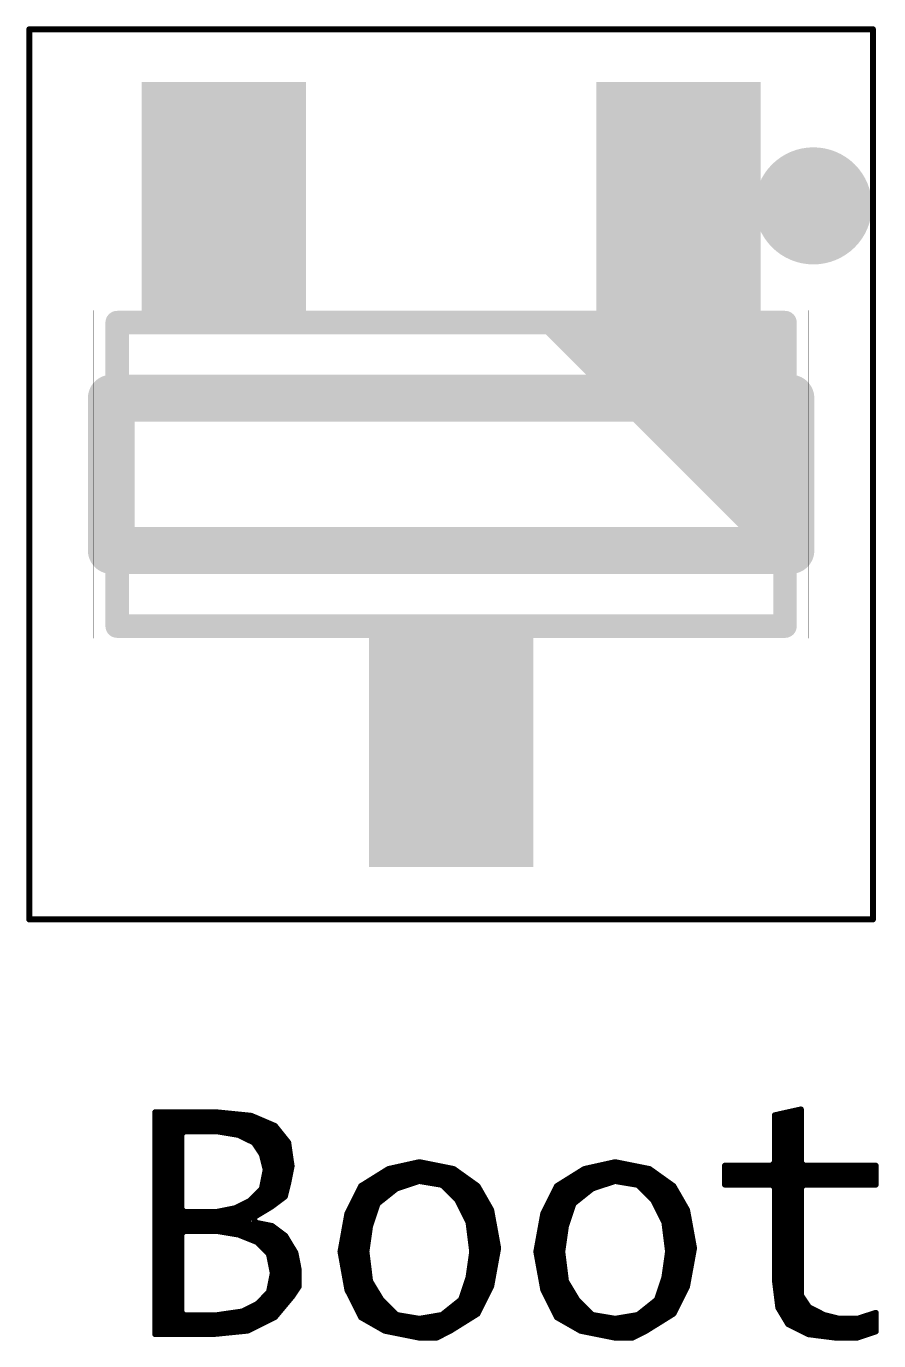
# Model space of a CAD drawing. Extents: x 491.8 to 537.2, y 395.3 to 465.5.
# Drawn here: x 519.78 to 523.41, y 407.86 to 413.47 of the extents above; entities that cross this region are included whole.
import ezdxf

# ---------------------------------------------------------------- set-up
doc = ezdxf.new("R2010")
doc.units = 0
doc.header["$MEASUREMENT"] = 0
doc.layers.get('0').update_dxf_attribs({"linetype": 'CONTINUOUS'})
doc.layers.add('SILKSCREENTOP_P', color=251, linetype='CONTINUOUS')

# ---------------------------------------------------------------- blocks, each defined once
blk = doc.blocks.new('ROUND_1')
at = {"const_width": 0.0127}
blk.add_lwpolyline([(-0.00635, 0, 1), (0.00635, 0, 1)], format="xyb", close=True, dxfattribs=at)
blk = doc.blocks.new('ROUND_22')
at = {"const_width": 0.099948}
blk.add_lwpolyline([(-0.049974, 0, 1), (0.049974, 0, 1)], format="xyb", close=True, dxfattribs=at)
blk = doc.blocks.new('ROUND_195')
at = {"const_width": 0.050038}
blk.add_lwpolyline([(-0.025018, 0, 1), (0.025018, 0, 1)], format="xyb", close=True, dxfattribs=at)
blk = doc.blocks.new('ROUND_197')
at = {"const_width": 0.000508}
blk.add_lwpolyline([(-0.000254, 0, 1), (0.000254, 0, 1)], format="xyb", close=True, dxfattribs=at)
blk = doc.blocks.new('RECTANGLE_18')
blk.add_solid([(0.350392, 0.525398), (0.350392, -0.525398), (-0.350392, 0.525398), (-0.350392, -0.525398)])

msp = doc.modelspace()

# ---------------------------------------------------------------- linework, layer by layer
at = {"layer": 'SILKSCREENTOP_P'}
for points, const_width in [([(519.789918, 409.657042), (519.789918, 413.456882)], 0.0254), ([(519.789918, 413.456882), (523.390114, 413.456882)], 0.0254), ([(523.390114, 413.456882), (523.390114, 409.657042)], 0.0254), ([(520.065, 412.256986), (520.065, 410.856938)], 0.001016), ([(523.115032, 412.256986), (520.065, 412.256986)], 0.001016), ([(520.165076, 412.204916), (520.165076, 410.909008)], 0.100076), ([(523.014956, 412.204916), (520.165076, 412.204916)], 0.100076), ([(523.014956, 411.204918), (522.014958, 412.204916)], 0.100076), ([(523.014956, 411.304994), (522.115034, 412.204916)], 0.100076), ([(523.014956, 411.40507), (522.21511, 412.204916)], 0.100076), ([(523.014956, 411.504892), (522.314932, 412.204916)], 0.100076), ([(523.014956, 411.604968), (522.415008, 412.204916)], 0.100076), ([(523.014956, 411.705044), (522.515084, 412.204916)], 0.100076), ([(523.014956, 411.80512), (522.614906, 412.204916)], 0.100076), ([(523.014956, 411.904942), (522.714982, 412.204916)], 0.100076), ([(523.014956, 412.005018), (522.815058, 412.204916)], 0.100076), ([(523.014956, 412.105094), (522.91488, 412.204916)], 0.100076), ([(523.014956, 410.909008), (523.014956, 412.204916)], 0.100076), ([(523.115032, 410.856938), (523.115032, 412.256986)], 0.001016), ([(520.13993, 411.882082), (520.13993, 411.232096)], 0.199898), ([(523.040102, 411.882082), (520.13993, 411.882082)], 0.199898), ([(523.040102, 411.232096), (523.040102, 411.882082)], 0.199898), ([(520.13993, 411.232096), (523.040102, 411.232096)], 0.199898), ([(520.165076, 410.909008), (523.014956, 410.909008)], 0.100076), ([(520.065, 410.856938), (523.115032, 410.856938)], 0.001016), ([(523.390114, 409.657042), (519.789918, 409.657042)], 0.0254), ([(520.587478, 408.833828), (520.327382, 408.833828)], 0.0254), ([(520.327382, 408.833828), (520.327382, 407.886662)], 0.0254), ([(520.3444, 407.886662), (520.3444, 408.833828)], 0.0254), ([(520.3698, 407.886662), (520.3698, 408.833828)], 0.0254), ([(520.3952, 407.886662), (520.3952, 408.833828)], 0.0254), ([(520.4206, 407.886662), (520.4206, 408.833828)], 0.0254), ([(520.446, 408.751786), (520.446, 408.833828)], 0.0254), ([(520.4714, 408.752802), (520.4714, 408.833828)], 0.0254), ([(520.4968, 408.752802), (520.4968, 408.833828)], 0.0254), ([(520.5222, 408.752802), (520.5222, 408.833828)], 0.0254), ([(520.5476, 408.752802), (520.5476, 408.833828)], 0.0254), ([(520.573, 408.752802), (520.573, 408.833828)], 0.0254), ([(520.73683, 408.818842), (520.587478, 408.833828)], 0.0254), ([(520.5984, 408.751278), (520.5984, 408.832812)], 0.0254), ([(520.6238, 408.747214), (520.6238, 408.830272)], 0.0254), ([(520.6492, 408.742896), (520.6492, 408.827732)], 0.0254), ([(520.6746, 408.738578), (520.6746, 408.825192)], 0.0254), ([(520.7, 408.728926), (520.7, 408.822652)], 0.0254), ([(520.7254, 408.716226), (520.7254, 408.820112)], 0.0254), ([(520.83843, 408.775408), (520.73683, 408.818842)], 0.0254), ([(520.7508, 408.701494), (520.7508, 408.813)], 0.0254), ([(520.7762, 408.663394), (520.7762, 408.802078)], 0.0254), ([(523.082774, 408.84602), (522.971522, 408.821128)], 0.0254), ([(522.971522, 408.821128), (522.971522, 408.61869)], 0.0254), ([(522.986, 408.001724), (522.986, 408.82443)], 0.0254), ([(523.0114, 407.957782), (523.0114, 408.830018)], 0.0254), ([(523.0368, 407.92527), (523.0368, 408.835606)], 0.0254), ([(523.0622, 407.91257), (523.0622, 408.841448)], 0.0254), ([(523.082774, 408.61869), (523.082774, 408.84602)], 0.0254), ([(520.438634, 408.740102), (520.451334, 408.752802)], 0.0254), ([(520.438634, 408.421078), (520.438634, 408.740102)], 0.0254), ([(520.451334, 408.752802), (520.587986, 408.752802)], 0.0254), ([(520.587986, 408.752802), (520.590272, 408.752802)], 0.0254), ([(520.590272, 408.752802), (520.681458, 408.737562)], 0.0254), ([(520.8016, 408.41803), (520.8016, 408.791156)], 0.0254), ([(520.827, 408.433778), (520.827, 408.780234)], 0.0254), ([(520.895072, 408.704542), (520.83843, 408.775408)], 0.0254), ([(520.8524, 408.452828), (520.8524, 408.758136)], 0.0254), ([(520.681458, 408.737562), (520.685014, 408.736292)], 0.0254), ([(520.685014, 408.736292), (520.74572, 408.706066)], 0.0254), ([(520.74572, 408.706066), (520.750546, 408.701748)], 0.0254), ([(520.750546, 408.701748), (520.781026, 408.656028)], 0.0254), ([(520.8778, 408.471878), (520.8778, 408.726386)], 0.0254), ([(520.90955, 408.603704), (520.895072, 408.704542)], 0.0254), ([(520.781026, 408.656028), (520.782804, 408.652218)], 0.0254), ([(520.782804, 408.652218), (520.798044, 408.591258)], 0.0254), ([(520.9032, 408.571954), (520.9032, 408.648408)], 0.0254), ([(520.798044, 408.58567), (520.782804, 408.509724)], 0.0254), ([(520.798044, 408.591258), (520.798044, 408.58567)], 0.0254), ([(520.894818, 408.530298), (520.90955, 408.603704)], 0.0254), ([(521.322554, 408.591512), (521.205714, 408.518614)], 0.0254), ([(521.3096, 408.470608), (521.3096, 408.583384)], 0.0254), ([(521.45438, 408.620976), (521.322554, 408.591512)], 0.0254), ([(521.335, 408.490928), (521.335, 408.594306)], 0.0254), ([(521.3604, 408.50947), (521.3604, 408.599894)], 0.0254), ([(521.3858, 408.518106), (521.3858, 408.605482)], 0.0254), ([(521.4112, 408.526488), (521.4112, 408.611324)], 0.0254), ([(521.4366, 408.53487), (521.4366, 408.616912)], 0.0254), ([(521.601192, 408.591512), (521.45438, 408.620976)], 0.0254), ([(521.462, 408.538934), (521.462, 408.619452)], 0.0254), ([(521.4874, 408.53487), (521.4874, 408.614372)], 0.0254), ([(521.5128, 408.530552), (521.5128, 408.609292)], 0.0254), ([(521.5382, 408.526234), (521.5382, 408.604212)], 0.0254), ([(521.5636, 408.51201), (521.5636, 408.599132)], 0.0254), ([(521.589, 408.48661), (521.589, 408.594052)], 0.0254), ([(521.703046, 408.518614), (521.601192, 408.591512)], 0.0254), ([(521.6144, 408.46121), (521.6144, 408.582114)], 0.0254), ([(522.158214, 408.591512), (522.041628, 408.518614)], 0.0254), ([(522.1478, 408.472386), (522.1478, 408.584908)], 0.0254), ([(522.290294, 408.620976), (522.158214, 408.591512)], 0.0254), ([(522.1732, 408.492706), (522.1732, 408.594814)], 0.0254), ([(522.1986, 408.510232), (522.1986, 408.600402)], 0.0254), ([(522.224, 408.518868), (522.224, 408.606244)], 0.0254), ([(522.2494, 408.52725), (522.2494, 408.611832)], 0.0254), ([(522.2748, 408.535632), (522.2748, 408.61742)], 0.0254), ([(522.436852, 408.591512), (522.290294, 408.620976)], 0.0254), ([(522.3002, 408.53868), (522.3002, 408.618944)], 0.0254), ([(522.3256, 408.534362), (522.3256, 408.613864)], 0.0254), ([(522.351, 408.530298), (522.351, 408.608784)], 0.0254), ([(522.3764, 408.52598), (522.3764, 408.603704)], 0.0254), ([(522.4018, 408.509724), (522.4018, 408.598624)], 0.0254), ([(522.4272, 408.484324), (522.4272, 408.593544)], 0.0254), ([(522.538706, 408.518614), (522.436852, 408.591512)], 0.0254), ([(522.4526, 408.45867), (522.4526, 408.580336)], 0.0254), ([(522.958822, 408.60599), (522.75867, 408.60599)], 0.0254), ([(522.75867, 408.60599), (522.75867, 408.524964)], 0.0254), ([(522.7828, 408.524964), (522.7828, 408.60599)], 0.0254), ([(522.8082, 408.524964), (522.8082, 408.60599)], 0.0254), ([(522.8336, 408.524964), (522.8336, 408.60599)], 0.0254), ([(522.859, 408.524964), (522.859, 408.60599)], 0.0254), ([(522.8844, 408.524964), (522.8844, 408.60599)], 0.0254), ([(522.9098, 408.524964), (522.9098, 408.60599)], 0.0254), ([(522.9352, 408.524964), (522.9352, 408.60599)], 0.0254), ([(522.971522, 408.61869), (522.958822, 408.60599)], 0.0254), ([(522.9606, 408.52471), (522.9606, 408.60599)], 0.0254), ([(523.095474, 408.60599), (523.082774, 408.61869)], 0.0254), ([(523.0876, 408.52217), (523.0876, 408.608784)], 0.0254), ([(523.402052, 408.60599), (523.095474, 408.60599)], 0.0254), ([(523.113, 408.524964), (523.113, 408.60599)], 0.0254), ([(523.1384, 408.524964), (523.1384, 408.60599)], 0.0254), ([(523.1638, 408.524964), (523.1638, 408.60599)], 0.0254), ([(523.1892, 408.524964), (523.1892, 408.60599)], 0.0254), ([(523.2146, 408.524964), (523.2146, 408.60599)], 0.0254), ([(523.24, 408.524964), (523.24, 408.60599)], 0.0254), ([(523.2654, 408.524964), (523.2654, 408.60599)], 0.0254), ([(523.2908, 408.524964), (523.2908, 408.60599)], 0.0254), ([(523.3162, 408.524964), (523.3162, 408.60599)], 0.0254), ([(523.3416, 408.524964), (523.3416, 408.60599)], 0.0254), ([(523.367, 408.524964), (523.367, 408.60599)], 0.0254), ([(523.3924, 408.524964), (523.3924, 408.60599)], 0.0254), ([(523.402052, 408.524964), (523.402052, 408.60599)], 0.0254), ([(520.880848, 408.474164), (520.894818, 408.530298)], 0.0254), ([(521.205714, 408.518614), (521.147294, 408.401774)], 0.0254), ([(521.208, 407.957782), (521.208, 408.519884)], 0.0254), ([(521.2334, 408.271472), (521.2334, 408.535886)], 0.0254), ([(521.2588, 408.39136), (521.2588, 408.551634)], 0.0254), ([(521.2842, 408.450288), (521.2842, 408.567636)], 0.0254), ([(521.35913, 408.509216), (521.450316, 408.539442)], 0.0254), ([(521.450316, 408.539442), (521.456412, 408.53995)], 0.0254), ([(521.456412, 408.53995), (521.547598, 408.52471)], 0.0254), ([(521.547598, 408.52471), (521.554456, 408.521154)], 0.0254), ([(521.554456, 408.521154), (521.615162, 408.460448)], 0.0254), ([(521.6398, 408.41295), (521.6398, 408.563826)], 0.0254), ([(521.6652, 408.356054), (521.6652, 408.545792)], 0.0254), ([(521.6906, 407.966418), (521.6906, 408.527504)], 0.0254), ([(521.761212, 408.41676), (521.703046, 408.518614)], 0.0254), ([(522.041628, 408.518614), (521.983208, 408.401774)], 0.0254), ([(522.0462, 407.956258), (522.0462, 408.521408)], 0.0254), ([(522.0716, 408.287982), (522.0716, 408.53741)], 0.0254), ([(522.097, 408.398472), (522.097, 408.553158)], 0.0254), ([(522.1224, 408.452066), (522.1224, 408.56916)], 0.0254), ([(522.195044, 408.509216), (522.28623, 408.539442)], 0.0254), ([(522.28623, 408.539442), (522.292326, 408.53995)], 0.0254), ([(522.292326, 408.53995), (522.383512, 408.52471)], 0.0254), ([(522.383512, 408.52471), (522.39037, 408.521154)], 0.0254), ([(522.39037, 408.521154), (522.451076, 408.460448)], 0.0254), ([(522.478, 408.408124), (522.478, 408.562302)], 0.0254), ([(522.5034, 408.337004), (522.5034, 408.544014)], 0.0254), ([(522.5288, 407.967942), (522.5288, 408.52598)], 0.0254), ([(522.597126, 408.41676), (522.538706, 408.518614)], 0.0254), ([(522.75867, 408.524964), (522.958822, 408.524964)], 0.0254), ([(522.958822, 408.524964), (522.971522, 408.512264)], 0.0254), ([(523.082774, 408.512264), (523.095474, 408.524964)], 0.0254), ([(523.095474, 408.524964), (523.402052, 408.524964)], 0.0254), ([(520.779502, 408.503374), (520.733782, 408.457654)], 0.0254), ([(520.7508, 408.38755), (520.7508, 408.474672)], 0.0254), ([(520.7762, 408.40279), (520.7762, 408.500072)], 0.0254), ([(520.782804, 408.509724), (520.779502, 408.503374)], 0.0254), ([(520.824206, 408.431746), (520.880848, 408.474164)], 0.0254), ([(521.1826, 408.005026), (521.1826, 408.472386)], 0.0254), ([(521.27912, 408.446224), (521.35532, 408.50693)], 0.0254), ([(521.35532, 408.50693), (521.35913, 408.509216)], 0.0254), ([(521.615162, 408.460448), (521.617702, 408.457146)], 0.0254), ([(521.716, 408.0002), (521.716, 408.496008)], 0.0254), ([(522.0208, 408.000454), (522.0208, 408.476958)], 0.0254), ([(522.115034, 408.446224), (522.19098, 408.50693)], 0.0254), ([(522.19098, 408.50693), (522.195044, 408.509216)], 0.0254), ([(522.451076, 408.460448), (522.453362, 408.457146)], 0.0254), ([(522.5542, 408.005026), (522.5542, 408.491944)], 0.0254), ([(522.971522, 408.512264), (522.971522, 408.118056)], 0.0254), ([(523.082774, 408.056334), (523.082774, 408.512264)], 0.0254), ([(520.451334, 408.408378), (520.438634, 408.421078)], 0.0254), ([(520.446, 408.326336), (520.446, 408.409648)], 0.0254), ([(520.587986, 408.408378), (520.451334, 408.408378)], 0.0254), ([(520.4714, 408.327352), (520.4714, 408.408378)], 0.0254), ([(520.4968, 408.327352), (520.4968, 408.408378)], 0.0254), ([(520.5222, 408.327352), (520.5222, 408.408378)], 0.0254), ([(520.5476, 408.327352), (520.5476, 408.408378)], 0.0254), ([(520.573, 408.327352), (520.573, 408.408378)], 0.0254), ([(520.590526, 408.408632), (520.587986, 408.408378)], 0.0254), ([(520.666472, 408.423872), (520.590526, 408.408632)], 0.0254), ([(520.5984, 408.325828), (520.5984, 408.410156)], 0.0254), ([(520.6238, 408.32151), (520.6238, 408.415236)], 0.0254), ([(520.6492, 408.317446), (520.6492, 408.420316)], 0.0254), ([(520.669774, 408.424888), (520.666472, 408.423872)], 0.0254), ([(520.73048, 408.455368), (520.669774, 408.424888)], 0.0254), ([(520.6746, 408.313128), (520.6746, 408.427428)], 0.0254), ([(520.7, 408.305), (520.7, 408.440128)], 0.0254), ([(520.7254, 408.29484), (520.7254, 408.452828)], 0.0254), ([(520.733782, 408.457654), (520.73048, 408.455368)], 0.0254), ([(520.748768, 408.38628), (520.824206, 408.431746)], 0.0254), ([(521.1572, 408.055826), (521.1572, 408.421586)], 0.0254), ([(521.24483, 408.349196), (521.275056, 408.440382)], 0.0254), ([(521.275056, 408.440382), (521.27912, 408.446224)], 0.0254), ([(521.617702, 408.457146), (521.663168, 408.36596)], 0.0254), ([(521.7414, 408.051), (521.7414, 408.451558)], 0.0254), ([(521.79093, 408.253946), (521.761212, 408.41676)], 0.0254), ([(521.9954, 408.051254), (521.9954, 408.426158)], 0.0254), ([(522.08049, 408.349196), (522.11097, 408.440382)], 0.0254), ([(522.11097, 408.440382), (522.115034, 408.446224)], 0.0254), ([(522.453362, 408.457146), (522.499082, 408.36596)], 0.0254), ([(522.5796, 408.055826), (522.5796, 408.447494)], 0.0254), ([(522.626844, 408.253946), (522.597126, 408.41676)], 0.0254), ([(520.752832, 408.362912), (520.748768, 408.38628)], 0.0254), ([(520.7508, 408.28468), (520.7508, 408.363674)], 0.0254), ([(520.825984, 408.348434), (520.752832, 408.362912)], 0.0254), ([(520.7762, 408.266138), (520.7762, 408.35834)], 0.0254), ([(520.8016, 408.240738), (520.8016, 408.35326)], 0.0254), ([(520.882372, 408.306016), (520.825984, 408.348434)], 0.0254), ([(520.827, 408.15768), (520.827, 408.347672)], 0.0254), ([(521.147294, 408.401774), (521.11783, 408.238706)], 0.0254), ([(521.229082, 408.240484), (521.244068, 408.34691)], 0.0254), ([(521.244068, 408.34691), (521.24483, 408.349196)], 0.0254), ([(521.663168, 408.36596), (521.664438, 408.361896)], 0.0254), ([(521.664438, 408.361896), (521.679678, 408.24023)], 0.0254), ([(521.7668, 408.121104), (521.7668, 408.386534)], 0.0254), ([(521.983208, 408.401774), (521.95349, 408.238706)], 0.0254), ([(522.064742, 408.240484), (522.079982, 408.34691)], 0.0254), ([(522.079982, 408.34691), (522.08049, 408.349196)], 0.0254), ([(522.499082, 408.36596), (522.500352, 408.361896)], 0.0254), ([(522.500352, 408.361896), (522.515592, 408.24023)], 0.0254), ([(522.605, 408.134312), (522.605, 408.37358)], 0.0254), ([(520.438634, 408.314652), (520.451334, 408.327352)], 0.0254), ([(520.438634, 407.980388), (520.438634, 408.314652)], 0.0254), ([(520.451334, 408.327352), (520.587986, 408.327352)], 0.0254), ([(520.587986, 408.327352), (520.590272, 408.327352)], 0.0254), ([(520.590272, 408.327352), (520.681458, 408.312112)], 0.0254), ([(520.681458, 408.312112), (520.683998, 408.31135)], 0.0254), ([(520.683998, 408.31135), (520.759944, 408.28087)], 0.0254), ([(520.8524, 407.976832), (520.8524, 408.328622)], 0.0254), ([(520.8778, 408.007312), (520.8778, 408.309572)], 0.0254), ([(520.925552, 408.234134), (520.882372, 408.306016)], 0.0254), ([(521.1318, 408.161236), (521.1318, 408.316176)], 0.0254), ([(521.97, 408.148028), (521.97, 408.329384)], 0.0254), ([(520.759944, 408.28087), (520.764262, 408.278076)], 0.0254), ([(520.764262, 408.278076), (520.809728, 408.23261)], 0.0254), ([(520.9032, 408.037792), (520.9032, 408.271472)], 0.0254), ([(520.94003, 408.16149), (520.925552, 408.234134)], 0.0254), ([(521.11783, 408.238706), (521.147294, 408.075638)], 0.0254), ([(521.228828, 408.238706), (521.229082, 408.240484)], 0.0254), ([(521.229082, 408.237182), (521.228828, 408.238706)], 0.0254), ([(521.244068, 408.115516), (521.229082, 408.237182)], 0.0254), ([(521.679678, 408.236928), (521.664438, 408.130502)], 0.0254), ([(521.679678, 408.24023), (521.679678, 408.238706)], 0.0254), ([(521.679678, 408.238706), (521.679678, 408.236928)], 0.0254), ([(521.761212, 408.090878), (521.79093, 408.253946)], 0.0254), ([(521.95349, 408.238706), (521.983208, 408.075638)], 0.0254), ([(522.064742, 408.238706), (522.064742, 408.240484)], 0.0254), ([(522.064742, 408.237182), (522.064742, 408.238706)], 0.0254), ([(522.079982, 408.115516), (522.064742, 408.237182)], 0.0254), ([(522.515338, 408.236928), (522.500352, 408.130502)], 0.0254), ([(522.515592, 408.238706), (522.515338, 408.236928)], 0.0254), ([(522.515592, 408.24023), (522.515592, 408.238706)], 0.0254), ([(522.597126, 408.090878), (522.626844, 408.253946)], 0.0254), ([(520.809728, 408.23261), (520.813284, 408.226006)], 0.0254), ([(520.813284, 408.226006), (520.828524, 408.15006)], 0.0254), ([(520.9286, 408.073352), (520.9286, 408.219148)], 0.0254), ([(521.2334, 407.943304), (521.2334, 408.201622)], 0.0254), ([(522.0716, 407.94178), (522.0716, 408.182572)], 0.0254), ([(520.828524, 408.14498), (520.813284, 408.069034)], 0.0254), ([(520.827, 407.95448), (520.827, 408.13736)], 0.0254), ([(520.828524, 408.15006), (520.828524, 408.14498)], 0.0254), ([(520.94003, 408.090624), (520.94003, 408.16149)], 0.0254), ([(521.66393, 408.128216), (521.63345, 408.03703)], 0.0254), ([(521.664438, 408.130502), (521.66393, 408.128216)], 0.0254), ([(521.6652, 407.950416), (521.6652, 408.135836)], 0.0254), ([(522.499844, 408.128216), (522.469364, 408.03703)], 0.0254), ([(522.500352, 408.130502), (522.499844, 408.128216)], 0.0254), ([(522.5034, 407.95194), (522.5034, 408.1526)], 0.0254), ([(520.813284, 408.069034), (520.809728, 408.062684)], 0.0254), ([(520.912344, 408.048714), (520.94003, 408.090624)], 0.0254), ([(521.147294, 408.075638), (521.205714, 407.959052)], 0.0254), ([(521.245846, 408.11069), (521.244068, 408.115516)], 0.0254), ([(521.291566, 408.034744), (521.245846, 408.11069)], 0.0254), ([(521.2588, 407.928826), (521.2588, 408.0891)], 0.0254), ([(521.702792, 407.974038), (521.761212, 408.090878)], 0.0254), ([(521.983208, 408.075638), (522.041374, 407.959052)], 0.0254), ([(522.08176, 408.11069), (522.079982, 408.115516)], 0.0254), ([(522.127226, 408.034744), (522.08176, 408.11069)], 0.0254), ([(522.097, 407.927302), (522.097, 408.085036)], 0.0254), ([(522.538706, 407.974038), (522.597126, 408.090878)], 0.0254), ([(522.971522, 408.118056), (522.986254, 407.999692)], 0.0254), ([(520.76096, 408.014678), (520.700254, 407.984198)], 0.0254), ([(520.7508, 407.91638), (520.7508, 408.009598)], 0.0254), ([(520.764262, 408.016964), (520.76096, 408.014678)], 0.0254), ([(520.809728, 408.062684), (520.764262, 408.016964)], 0.0254), ([(520.7762, 407.92908), (520.7762, 408.028902)], 0.0254), ([(520.8016, 407.94178), (520.8016, 408.054302)], 0.0254), ([(520.83843, 407.960068), (520.912344, 408.048714)], 0.0254), ([(521.2842, 407.914094), (521.2842, 408.046682)], 0.0254), ([(521.293344, 408.032204), (521.291566, 408.034744)], 0.0254), ([(521.35405, 407.971498), (521.293344, 408.032204)], 0.0254), ([(521.3096, 407.900632), (521.3096, 408.015948)], 0.0254), ([(521.629386, 408.031188), (521.55344, 407.970482)], 0.0254), ([(521.6144, 407.918666), (521.6144, 408.01925)], 0.0254), ([(521.63345, 408.03703), (521.629386, 408.031188)], 0.0254), ([(521.6398, 407.934668), (521.6398, 408.05608)], 0.0254), ([(522.1224, 407.912824), (522.1224, 408.042872)], 0.0254), ([(522.129258, 408.032204), (522.127226, 408.034744)], 0.0254), ([(522.189964, 407.971498), (522.129258, 408.032204)], 0.0254), ([(522.1478, 407.900124), (522.1478, 408.013662)], 0.0254), ([(522.4653, 408.031188), (522.389354, 407.970482)], 0.0254), ([(522.4526, 407.92019), (522.4526, 408.021028)], 0.0254), ([(522.469364, 408.03703), (522.4653, 408.031188)], 0.0254), ([(522.478, 407.936192), (522.478, 408.063192)], 0.0254), ([(523.08506, 408.049222), (523.082774, 408.056334)], 0.0254), ([(523.115286, 408.003756), (523.08506, 408.049222)], 0.0254), ([(523.0876, 407.89987), (523.0876, 408.045412)], 0.0254), ([(520.451334, 407.967688), (520.438634, 407.980388)], 0.0254), ([(520.446, 407.886662), (520.446, 407.968958)], 0.0254), ([(520.587986, 407.967688), (520.451334, 407.967688)], 0.0254), ([(520.4714, 407.886662), (520.4714, 407.967688)], 0.0254), ([(520.4968, 407.886662), (520.4968, 407.967688)], 0.0254), ([(520.5222, 407.886662), (520.5222, 407.967688)], 0.0254), ([(520.5476, 407.886662), (520.5476, 407.967688)], 0.0254), ([(520.573, 407.886662), (520.573, 407.967688)], 0.0254), ([(520.590018, 407.967688), (520.587986, 407.967688)], 0.0254), ([(520.69619, 407.982928), (520.590018, 407.967688)], 0.0254), ([(520.5984, 407.889202), (520.5984, 407.968958)], 0.0254), ([(520.6238, 407.891742), (520.6238, 407.972768)], 0.0254), ([(520.6492, 407.894282), (520.6492, 407.976324)], 0.0254), ([(520.6746, 407.896822), (520.6746, 407.97988)], 0.0254), ([(520.700254, 407.984198), (520.69619, 407.982928)], 0.0254), ([(520.7, 407.899362), (520.7, 407.984198)], 0.0254), ([(520.721336, 407.901648), (520.83843, 407.960068)], 0.0254), ([(520.7254, 407.90368), (520.7254, 407.996898)], 0.0254), ([(521.205714, 407.959052), (521.306806, 407.90114)], 0.0254), ([(521.335, 407.895552), (521.335, 407.990548)], 0.0254), ([(521.361162, 407.967942), (521.35405, 407.971498)], 0.0254), ([(521.3604, 407.890472), (521.3604, 407.967942)], 0.0254), ([(521.452348, 407.952702), (521.361162, 407.967942)], 0.0254), ([(521.3858, 407.885392), (521.3858, 407.963624)], 0.0254), ([(521.4112, 407.880312), (521.4112, 407.95956)], 0.0254), ([(521.4366, 407.875232), (521.4366, 407.955242)], 0.0254), ([(521.547598, 407.967942), (521.456412, 407.952702)], 0.0254), ([(521.462, 407.871422), (521.462, 407.953464)], 0.0254), ([(521.4874, 407.871422), (521.4874, 407.957782)], 0.0254), ([(521.5128, 407.871422), (521.5128, 407.9621)], 0.0254), ([(521.5382, 407.87701), (521.5382, 407.966164)], 0.0254), ([(521.55344, 407.970482), (521.547598, 407.967942)], 0.0254), ([(521.5636, 407.88971), (521.5636, 407.97861)], 0.0254), ([(521.584936, 407.900378), (521.702792, 407.974038)], 0.0254), ([(521.589, 407.902918), (521.589, 407.99893)], 0.0254), ([(522.041374, 407.959052), (522.14272, 407.90114)], 0.0254), ([(522.1732, 407.895044), (522.1732, 407.988262)], 0.0254), ([(522.196822, 407.967942), (522.189964, 407.971498)], 0.0254), ([(522.288008, 407.952702), (522.196822, 407.967942)], 0.0254), ([(522.1986, 407.889964), (522.1986, 407.967434)], 0.0254), ([(522.224, 407.884884), (522.224, 407.96337)], 0.0254), ([(522.2494, 407.879804), (522.2494, 407.959052)], 0.0254), ([(522.2748, 407.874724), (522.2748, 407.954734)], 0.0254), ([(522.383512, 407.967942), (522.292326, 407.952702)], 0.0254), ([(522.3002, 407.871422), (522.3002, 407.953972)], 0.0254), ([(522.3256, 407.871422), (522.3256, 407.95829)], 0.0254), ([(522.351, 407.871422), (522.351, 407.962354)], 0.0254), ([(522.3764, 407.878026), (522.3764, 407.966672)], 0.0254), ([(522.389354, 407.970482), (522.383512, 407.967942)], 0.0254), ([(522.4018, 407.890726), (522.4018, 407.980388)], 0.0254), ([(522.420596, 407.900378), (522.538706, 407.974038)], 0.0254), ([(522.4272, 407.904442), (522.4272, 408.000708)], 0.0254), ([(522.986254, 407.999692), (523.028672, 407.929334)], 0.0254), ([(523.113, 407.88717), (523.113, 408.007312)], 0.0254), ([(523.120366, 407.999438), (523.115286, 408.003756)], 0.0254), ([(523.181072, 407.968958), (523.120366, 407.999438)], 0.0254), ([(523.1384, 407.88336), (523.1384, 407.990294)], 0.0254), ([(523.1638, 407.880058), (523.1638, 407.977594)], 0.0254), ([(523.183612, 407.967942), (523.181072, 407.968958)], 0.0254), ([(523.244318, 407.952956), (523.183612, 407.967942)], 0.0254), ([(523.1892, 407.87701), (523.1892, 407.966672)], 0.0254), ([(523.2146, 407.873708), (523.2146, 407.960322)], 0.0254), ([(523.24, 407.871422), (523.24, 407.953972)], 0.0254), ([(523.24762, 407.952448), (523.244318, 407.952956)], 0.0254), ([(523.32763, 407.95321), (523.323566, 407.952448)], 0.0254), ([(523.402052, 407.977848), (523.32763, 407.95321)], 0.0254), ([(523.3416, 407.87828), (523.3416, 407.957782)], 0.0254), ([(523.367, 407.886662), (523.367, 407.966418)], 0.0254), ([(523.3924, 407.895044), (523.3924, 407.9748)], 0.0254), ([(523.402052, 407.898346), (523.402052, 407.977848)], 0.0254), ([(520.572238, 407.886662), (520.721336, 407.901648)], 0.0254), ([(521.306806, 407.90114), (521.45565, 407.871422)], 0.0254), ([(521.456412, 407.952702), (521.452348, 407.952702)], 0.0254), ([(521.527278, 407.871422), (521.584936, 407.900378)], 0.0254), ([(522.14272, 407.90114), (522.29131, 407.871422)], 0.0254), ([(522.292326, 407.952702), (522.288008, 407.952702)], 0.0254), ([(522.363192, 407.871422), (522.420596, 407.900378)], 0.0254), ([(523.028672, 407.929334), (523.114524, 407.886408)], 0.0254), ([(523.323566, 407.952448), (523.24762, 407.952448)], 0.0254), ([(523.2654, 407.871422), (523.2654, 407.952448)], 0.0254), ([(523.2908, 407.871422), (523.2908, 407.952448)], 0.0254), ([(523.3162, 407.871422), (523.3162, 407.952448)], 0.0254), ([(523.321534, 407.871422), (523.402052, 407.898346)], 0.0254), ([(520.327382, 407.886662), (520.572238, 407.886662)], 0.0254), ([(521.45565, 407.871422), (521.527278, 407.871422)], 0.0254), ([(522.29131, 407.871422), (522.363192, 407.871422)], 0.0254), ([(523.114524, 407.886408), (523.233142, 407.871422)], 0.0254), ([(523.233142, 407.871422), (523.321534, 407.871422)], 0.0254)]:
    msp.add_lwpolyline(points, dxfattribs=dict(at, const_width=const_width))
at = {"layer": 'SILKSCREENTOP_P', "const_width": 0.249936}
msp.add_lwpolyline([(523.011146, 412.70301, 1), (523.261082, 412.70301, 1)], format="xyb", close=True, dxfattribs=at)

# ---------------------------------------------------------------- block references
for p in [(520.61999, 412.707074), (522.560042, 412.707074), (521.590016, 410.40685)]:
    msp.add_blockref('RECTANGLE_18', p)
at = {"layer": 'SILKSCREENTOP_P'}
for name, p in [('ROUND_1', (519.789918, 413.456882)), ('ROUND_1', (523.390114, 413.456882)), ('ROUND_1', (523.390114, 413.456882)), ('ROUND_197', (520.065, 412.256986)), ('ROUND_197', (520.065, 412.256986)), ('ROUND_195', (520.165076, 412.204916)), ('ROUND_195', (520.165076, 412.204916)), ('ROUND_195', (522.014958, 412.204916)), ('ROUND_195', (522.115034, 412.204916)), ('ROUND_195', (522.21511, 412.204916)), ('ROUND_195', (522.314932, 412.204916)), ('ROUND_195', (522.415008, 412.204916)), ('ROUND_195', (522.515084, 412.204916)), ('ROUND_195', (522.614906, 412.204916)), ('ROUND_195', (522.714982, 412.204916)), ('ROUND_195', (522.815058, 412.204916)), ('ROUND_195', (522.91488, 412.204916)), ('ROUND_195', (523.014956, 412.204916)), ('ROUND_197', (523.115032, 412.256986)), ('ROUND_195', (523.014956, 412.105094)), ('ROUND_195', (523.014956, 412.005018)), ('ROUND_22', (520.13993, 411.882082)), ('ROUND_22', (520.13993, 411.882082)), ('ROUND_22', (523.040102, 411.882082)), ('ROUND_195', (523.014956, 411.904942)), ('ROUND_195', (523.014956, 411.80512)), ('ROUND_195', (523.014956, 411.705044)), ('ROUND_195', (523.014956, 411.604968)), ('ROUND_195', (523.014956, 411.504892)), ('ROUND_195', (523.014956, 411.40507)), ('ROUND_195', (523.014956, 411.304994)), ('ROUND_22', (520.13993, 411.232096)), ('ROUND_22', (523.040102, 411.232096)), ('ROUND_195', (523.014956, 411.204918)), ('ROUND_195', (520.165076, 410.909008)), ('ROUND_195', (523.014956, 410.909008)), ('ROUND_197', (520.065, 410.856938)), ('ROUND_197', (523.115032, 410.856938)), ('ROUND_1', (519.789918, 409.657042)), ('ROUND_1', (523.390114, 409.657042)), ('ROUND_1', (520.327382, 408.833828)), ('ROUND_1', (520.3444, 408.833828)), ('ROUND_1', (520.3698, 408.833828)), ('ROUND_1', (520.3952, 408.833828)), ('ROUND_1', (520.4206, 408.833828)), ('ROUND_1', (520.446, 408.833828)), ('ROUND_1', (520.4714, 408.833828)), ('ROUND_1', (520.4968, 408.833828)), ('ROUND_1', (520.5222, 408.833828)), ('ROUND_1', (520.5476, 408.833828)), ('ROUND_1', (520.573, 408.833828)), ('ROUND_1', (520.587478, 408.833828)), ('ROUND_1', (520.5984, 408.832812)), ('ROUND_1', (520.6238, 408.830272)), ('ROUND_1', (520.6492, 408.827732)), ('ROUND_1', (520.6746, 408.825192)), ('ROUND_1', (520.7, 408.822652)), ('ROUND_1', (520.7254, 408.820112)), ('ROUND_1', (520.73683, 408.818842)), ('ROUND_1', (520.7508, 408.813)), ('ROUND_1', (520.7762, 408.802078)), ('ROUND_1', (522.971522, 408.821128)), ('ROUND_1', (522.986, 408.82443)), ('ROUND_1', (523.0114, 408.830018)), ('ROUND_1', (523.0368, 408.835606)), ('ROUND_1', (523.0622, 408.841448)), ('ROUND_1', (523.082774, 408.84602)), ('ROUND_1', (520.438634, 408.740102)), ('ROUND_1', (520.446, 408.751786)), ('ROUND_1', (520.451334, 408.752802)), ('ROUND_1', (520.4714, 408.752802)), ('ROUND_1', (520.4968, 408.752802)), ('ROUND_1', (520.5222, 408.752802)), ('ROUND_1', (520.5476, 408.752802)), ('ROUND_1', (520.573, 408.752802)), ('ROUND_1', (520.587986, 408.752802)), ('ROUND_1', (520.590272, 408.752802)), ('ROUND_1', (520.5984, 408.751278)), ('ROUND_1', (520.6238, 408.747214)), ('ROUND_1', (520.6492, 408.742896)), ('ROUND_1', (520.6746, 408.738578)), ('ROUND_1', (520.8016, 408.791156)), ('ROUND_1', (520.827, 408.780234)), ('ROUND_1', (520.83843, 408.775408)), ('ROUND_1', (520.8524, 408.758136)), ('ROUND_1', (520.681458, 408.737562)), ('ROUND_1', (520.685014, 408.736292)), ('ROUND_1', (520.7, 408.728926)), ('ROUND_1', (520.7254, 408.716226)), ('ROUND_1', (520.74572, 408.706066)), ('ROUND_1', (520.750546, 408.701748)), ('ROUND_1', (520.7508, 408.701494)), ('ROUND_1', (520.8778, 408.726386)), ('ROUND_1', (520.895072, 408.704542)), ('ROUND_1', (520.7762, 408.663394)), ('ROUND_1', (520.781026, 408.656028)), ('ROUND_1', (520.782804, 408.652218)), ('ROUND_1', (520.9032, 408.648408)), ('ROUND_1', (520.798044, 408.591258)), ('ROUND_1', (520.798044, 408.58567)), ('ROUND_1', (520.798044, 408.58567)), ('ROUND_1', (520.9032, 408.571954)), ('ROUND_1', (520.90955, 408.603704)), ('ROUND_1', (521.3096, 408.583384)), ('ROUND_1', (521.322554, 408.591512)), ('ROUND_1', (521.335, 408.594306)), ('ROUND_1', (521.3604, 408.599894)), ('ROUND_1', (521.3858, 408.605482)), ('ROUND_1', (521.4112, 408.611324)), ('ROUND_1', (521.4366, 408.616912)), ('ROUND_1', (521.45438, 408.620976)), ('ROUND_1', (521.462, 408.619452)), ('ROUND_1', (521.4874, 408.614372)), ('ROUND_1', (521.5128, 408.609292)), ('ROUND_1', (521.5382, 408.604212)), ('ROUND_1', (521.5636, 408.599132)), ('ROUND_1', (521.589, 408.594052)), ('ROUND_1', (521.601192, 408.591512)), ('ROUND_1', (521.6144, 408.582114)), ('ROUND_1', (522.1478, 408.584908)), ('ROUND_1', (522.158214, 408.591512)), ('ROUND_1', (522.1732, 408.594814)), ('ROUND_1', (522.1986, 408.600402)), ('ROUND_1', (522.224, 408.606244)), ('ROUND_1', (522.2494, 408.611832)), ('ROUND_1', (522.2748, 408.61742)), ('ROUND_1', (522.290294, 408.620976)), ('ROUND_1', (522.3002, 408.618944)), ('ROUND_1', (522.3256, 408.613864)), ('ROUND_1', (522.351, 408.608784)), ('ROUND_1', (522.3764, 408.603704)), ('ROUND_1', (522.4018, 408.598624)), ('ROUND_1', (522.4272, 408.593544)), ('ROUND_1', (522.436852, 408.591512)), ('ROUND_1', (522.4526, 408.580336)), ('ROUND_1', (522.75867, 408.60599)), ('ROUND_1', (522.7828, 408.60599)), ('ROUND_1', (522.8082, 408.60599)), ('ROUND_1', (522.8336, 408.60599)), ('ROUND_1', (522.859, 408.60599)), ('ROUND_1', (522.8844, 408.60599)), ('ROUND_1', (522.9098, 408.60599)), ('ROUND_1', (522.9352, 408.60599)), ('ROUND_1', (522.958822, 408.60599)), ('ROUND_1', (522.9606, 408.60599)), ('ROUND_1', (522.971522, 408.61869)), ('ROUND_1', (523.082774, 408.61869)), ('ROUND_1', (523.0876, 408.608784)), ('ROUND_1', (523.095474, 408.60599)), ('ROUND_1', (523.113, 408.60599)), ('ROUND_1', (523.1384, 408.60599)), ('ROUND_1', (523.1638, 408.60599)), ('ROUND_1', (523.1892, 408.60599)), ('ROUND_1', (523.2146, 408.60599)), ('ROUND_1', (523.24, 408.60599)), ('ROUND_1', (523.2654, 408.60599)), ('ROUND_1', (523.2908, 408.60599)), ('ROUND_1', (523.3162, 408.60599)), ('ROUND_1', (523.3416, 408.60599)), ('ROUND_1', (523.367, 408.60599)), ('ROUND_1', (523.3924, 408.60599)), ('ROUND_1', (523.402052, 408.60599)), ('ROUND_1', (523.402052, 408.60599)), ('ROUND_1', (520.894818, 408.530298)), ('ROUND_1', (521.205714, 408.518614)), ('ROUND_1', (521.208, 408.519884)), ('ROUND_1', (521.2334, 408.535886)), ('ROUND_1', (521.2588, 408.551634)), ('ROUND_1', (521.2842, 408.567636)), ('ROUND_1', (521.3858, 408.518106)), ('ROUND_1', (521.4112, 408.526488)), ('ROUND_1', (521.4366, 408.53487)), ('ROUND_1', (521.450316, 408.539442)), ('ROUND_1', (521.456412, 408.53995)), ('ROUND_1', (521.462, 408.538934)), ('ROUND_1', (521.4874, 408.53487)), ('ROUND_1', (521.5128, 408.530552)), ('ROUND_1', (521.5382, 408.526234)), ('ROUND_1', (521.547598, 408.52471)), ('ROUND_1', (521.554456, 408.521154)), ('ROUND_1', (521.6398, 408.563826)), ('ROUND_1', (521.6652, 408.545792)), ('ROUND_1', (521.6906, 408.527504)), ('ROUND_1', (521.703046, 408.518614)), ('ROUND_1', (522.041628, 408.518614)), ('ROUND_1', (522.0462, 408.521408)), ('ROUND_1', (522.0716, 408.53741)), ('ROUND_1', (522.097, 408.553158)), ('ROUND_1', (522.1224, 408.56916)), ('ROUND_1', (522.224, 408.518868)), ('ROUND_1', (522.2494, 408.52725)), ('ROUND_1', (522.2748, 408.535632)), ('ROUND_1', (522.28623, 408.539442)), ('ROUND_1', (522.292326, 408.53995)), ('ROUND_1', (522.3002, 408.53868)), ('ROUND_1', (522.3256, 408.534362)), ('ROUND_1', (522.351, 408.530298)), ('ROUND_1', (522.3764, 408.52598)), ('ROUND_1', (522.383512, 408.52471)), ('ROUND_1', (522.39037, 408.521154)), ('ROUND_1', (522.478, 408.562302)), ('ROUND_1', (522.5034, 408.544014)), ('ROUND_1', (522.5288, 408.52598)), ('ROUND_1', (522.538706, 408.518614)), ('ROUND_1', (522.75867, 408.524964)), ('ROUND_1', (522.7828, 408.524964)), ('ROUND_1', (522.8082, 408.524964)), ('ROUND_1', (522.8336, 408.524964)), ('ROUND_1', (522.859, 408.524964)), ('ROUND_1', (522.8844, 408.524964)), ('ROUND_1', (522.9098, 408.524964)), ('ROUND_1', (522.9352, 408.524964)), ('ROUND_1', (522.958822, 408.524964)), ('ROUND_1', (522.9606, 408.52471)), ('ROUND_1', (523.0876, 408.52217)), ('ROUND_1', (523.095474, 408.524964)), ('ROUND_1', (523.113, 408.524964)), ('ROUND_1', (523.1384, 408.524964)), ('ROUND_1', (523.1638, 408.524964)), ('ROUND_1', (523.1892, 408.524964)), ('ROUND_1', (523.2146, 408.524964)), ('ROUND_1', (523.24, 408.524964)), ('ROUND_1', (523.2654, 408.524964)), ('ROUND_1', (523.2908, 408.524964)), ('ROUND_1', (523.3162, 408.524964)), ('ROUND_1', (523.3416, 408.524964)), ('ROUND_1', (523.367, 408.524964)), ('ROUND_1', (523.3924, 408.524964)), ('ROUND_1', (523.402052, 408.524964)), ('ROUND_1', (520.7508, 408.474672)), ('ROUND_1', (520.7762, 408.500072)), ('ROUND_1', (520.779502, 408.503374)), ('ROUND_1', (520.782804, 408.509724)), ('ROUND_1', (520.8778, 408.471878)), ('ROUND_1', (520.880848, 408.474164)), ('ROUND_1', (521.1826, 408.472386)), ('ROUND_1', (521.3096, 408.470608)), ('ROUND_1', (521.335, 408.490928)), ('ROUND_1', (521.35532, 408.50693)), ('ROUND_1', (521.35913, 408.509216)), ('ROUND_1', (521.3604, 408.50947)), ('ROUND_1', (521.5636, 408.51201)), ('ROUND_1', (521.589, 408.48661)), ('ROUND_1', (521.6144, 408.46121)), ('ROUND_1', (521.615162, 408.460448)), ('ROUND_1', (521.716, 408.496008)), ('ROUND_1', (522.0208, 408.476958)), ('ROUND_1', (522.1478, 408.472386)), ('ROUND_1', (522.1732, 408.492706)), ('ROUND_1', (522.19098, 408.50693)), ('ROUND_1', (522.195044, 408.509216)), ('ROUND_1', (522.1986, 408.510232)), ('ROUND_1', (522.4018, 408.509724)), ('ROUND_1', (522.4272, 408.484324)), ('ROUND_1', (522.451076, 408.460448)), ('ROUND_1', (522.4526, 408.45867)), ('ROUND_1', (522.5542, 408.491944)), ('ROUND_1', (522.971522, 408.512264)), ('ROUND_1', (523.082774, 408.512264)), ('ROUND_1', (520.438634, 408.421078)), ('ROUND_1', (520.446, 408.409648)), ('ROUND_1', (520.451334, 408.408378)), ('ROUND_1', (520.4714, 408.408378)), ('ROUND_1', (520.4968, 408.408378)), ('ROUND_1', (520.5222, 408.408378)), ('ROUND_1', (520.5476, 408.408378)), ('ROUND_1', (520.573, 408.408378)), ('ROUND_1', (520.587986, 408.408378)), ('ROUND_1', (520.590526, 408.408632)), ('ROUND_1', (520.5984, 408.410156)), ('ROUND_1', (520.6238, 408.415236)), ('ROUND_1', (520.6492, 408.420316)), ('ROUND_1', (520.666472, 408.423872)), ('ROUND_1', (520.669774, 408.424888)), ('ROUND_1', (520.6746, 408.427428)), ('ROUND_1', (520.7, 408.440128)), ('ROUND_1', (520.7254, 408.452828)), ('ROUND_1', (520.73048, 408.455368)), ('ROUND_1', (520.733782, 408.457654)), ('ROUND_1', (520.7762, 408.40279)), ('ROUND_1', (520.8016, 408.41803)), ('ROUND_1', (520.824206, 408.431746)), ('ROUND_1', (520.827, 408.433778)), ('ROUND_1', (520.8524, 408.452828)), ('ROUND_1', (521.1572, 408.421586)), ('ROUND_1', (521.275056, 408.440382)), ('ROUND_1', (521.27912, 408.446224)), ('ROUND_1', (521.2842, 408.450288)), ('ROUND_1', (521.617702, 408.457146)), ('ROUND_1', (521.6398, 408.41295)), ('ROUND_1', (521.7414, 408.451558)), ('ROUND_1', (521.761212, 408.41676)), ('ROUND_1', (521.9954, 408.426158)), ('ROUND_1', (522.11097, 408.440382)), ('ROUND_1', (522.115034, 408.446224)), ('ROUND_1', (522.1224, 408.452066)), ('ROUND_1', (522.453362, 408.457146)), ('ROUND_1', (522.478, 408.408124)), ('ROUND_1', (522.5796, 408.447494)), ('ROUND_1', (522.597126, 408.41676)), ('ROUND_1', (520.748768, 408.38628)), ('ROUND_1', (520.7508, 408.38755)), ('ROUND_1', (520.7508, 408.363674)), ('ROUND_1', (520.752832, 408.362912)), ('ROUND_1', (520.7762, 408.35834)), ('ROUND_1', (520.8016, 408.35326)), ('ROUND_1', (520.825984, 408.348434)), ('ROUND_1', (520.827, 408.347672)), ('ROUND_1', (521.147294, 408.401774)), ('ROUND_1', (521.244068, 408.34691)), ('ROUND_1', (521.24483, 408.349196)), ('ROUND_1', (521.2588, 408.39136)), ('ROUND_1', (521.663168, 408.36596)), ('ROUND_1', (521.664438, 408.361896)), ('ROUND_1', (521.6652, 408.356054)), ('ROUND_1', (521.7668, 408.386534)), ('ROUND_1', (521.983208, 408.401774)), ('ROUND_1', (522.079982, 408.34691)), ('ROUND_1', (522.08049, 408.349196)), ('ROUND_1', (522.097, 408.398472)), ('ROUND_1', (522.499082, 408.36596)), ('ROUND_1', (522.500352, 408.361896)), ('ROUND_1', (522.605, 408.37358)), ('ROUND_1', (520.438634, 408.314652)), ('ROUND_1', (520.446, 408.326336)), ('ROUND_1', (520.451334, 408.327352)), ('ROUND_1', (520.4714, 408.327352)), ('ROUND_1', (520.4968, 408.327352)), ('ROUND_1', (520.5222, 408.327352)), ('ROUND_1', (520.5476, 408.327352)), ('ROUND_1', (520.573, 408.327352)), ('ROUND_1', (520.587986, 408.327352)), ('ROUND_1', (520.590272, 408.327352)), ('ROUND_1', (520.5984, 408.325828)), ('ROUND_1', (520.6238, 408.32151)), ('ROUND_1', (520.6492, 408.317446)), ('ROUND_1', (520.6746, 408.313128)), ('ROUND_1', (520.681458, 408.312112)), ('ROUND_1', (520.683998, 408.31135)), ('ROUND_1', (520.7, 408.305)), ('ROUND_1', (520.7254, 408.29484)), ('ROUND_1', (520.8524, 408.328622)), ('ROUND_1', (520.8778, 408.309572)), ('ROUND_1', (520.882372, 408.306016)), ('ROUND_1', (521.1318, 408.316176)), ('ROUND_1', (521.97, 408.329384)), ('ROUND_1', (522.5034, 408.337004)), ('ROUND_1', (520.7508, 408.28468)), ('ROUND_1', (520.759944, 408.28087)), ('ROUND_1', (520.764262, 408.278076)), ('ROUND_1', (520.7762, 408.266138)), ('ROUND_1', (520.8016, 408.240738)), ('ROUND_1', (520.9032, 408.271472)), ('ROUND_1', (520.925552, 408.234134)), ('ROUND_1', (521.11783, 408.238706)), ('ROUND_1', (521.11783, 408.238706)), ('ROUND_1', (521.228828, 408.238706)), ('ROUND_1', (521.229082, 408.240484)), ('ROUND_1', (521.229082, 408.237182)), ('ROUND_1', (521.2334, 408.271472)), ('ROUND_1', (521.679678, 408.24023)), ('ROUND_1', (521.679678, 408.238706)), ('ROUND_1', (521.679678, 408.238706)), ('ROUND_1', (521.679678, 408.236928)), ('ROUND_1', (521.79093, 408.253946)), ('ROUND_1', (521.79093, 408.253946)), ('ROUND_1', (521.95349, 408.238706)), ('ROUND_1', (522.064742, 408.240484)), ('ROUND_1', (522.064742, 408.238706)), ('ROUND_1', (522.064742, 408.237182)), ('ROUND_1', (522.0716, 408.287982)), ('ROUND_1', (522.515338, 408.236928)), ('ROUND_1', (522.515592, 408.24023)), ('ROUND_1', (522.515592, 408.238706)), ('ROUND_1', (522.515592, 408.238706)), ('ROUND_1', (522.626844, 408.253946)), ('ROUND_1', (522.626844, 408.253946)), ('ROUND_1', (520.809728, 408.23261)), ('ROUND_1', (520.813284, 408.226006)), ('ROUND_1', (520.9286, 408.219148)), ('ROUND_1', (521.2334, 408.201622)), ('ROUND_1', (522.0716, 408.182572)), ('ROUND_1', (520.827, 408.15768)), ('ROUND_1', (520.827, 408.13736)), ('ROUND_1', (520.828524, 408.15006)), ('ROUND_1', (520.828524, 408.14498)), ('ROUND_1', (520.828524, 408.14498)), ('ROUND_1', (520.94003, 408.16149)), ('ROUND_1', (520.94003, 408.16149)), ('ROUND_1', (521.1318, 408.161236)), ('ROUND_1', (521.66393, 408.128216)), ('ROUND_1', (521.664438, 408.130502)), ('ROUND_1', (521.6652, 408.135836)), ('ROUND_1', (521.97, 408.148028)), ('ROUND_1', (522.499844, 408.128216)), ('ROUND_1', (522.500352, 408.130502)), ('ROUND_1', (522.5034, 408.1526)), ('ROUND_1', (522.605, 408.134312)), ('ROUND_1', (520.813284, 408.069034)), ('ROUND_1', (520.9286, 408.073352)), ('ROUND_1', (520.94003, 408.090624)), ('ROUND_1', (521.147294, 408.075638)), ('ROUND_1', (521.244068, 408.115516)), ('ROUND_1', (521.245846, 408.11069)), ('ROUND_1', (521.2588, 408.0891)), ('ROUND_1', (521.761212, 408.090878)), ('ROUND_1', (521.7668, 408.121104)), ('ROUND_1', (521.983208, 408.075638)), ('ROUND_1', (522.079982, 408.115516)), ('ROUND_1', (522.08176, 408.11069)), ('ROUND_1', (522.097, 408.085036)), ('ROUND_1', (522.597126, 408.090878)), ('ROUND_1', (522.971522, 408.118056)), ('ROUND_1', (520.7508, 408.009598)), ('ROUND_1', (520.76096, 408.014678)), ('ROUND_1', (520.764262, 408.016964)), ('ROUND_1', (520.7762, 408.028902)), ('ROUND_1', (520.8016, 408.054302)), ('ROUND_1', (520.809728, 408.062684)), ('ROUND_1', (520.9032, 408.037792)), ('ROUND_1', (520.912344, 408.048714)), ('ROUND_1', (521.1572, 408.055826)), ('ROUND_1', (521.2842, 408.046682)), ('ROUND_1', (521.291566, 408.034744)), ('ROUND_1', (521.293344, 408.032204)), ('ROUND_1', (521.3096, 408.015948)), ('ROUND_1', (521.6144, 408.01925)), ('ROUND_1', (521.629386, 408.031188)), ('ROUND_1', (521.63345, 408.03703)), ('ROUND_1', (521.6398, 408.05608)), ('ROUND_1', (521.7414, 408.051)), ('ROUND_1', (521.9954, 408.051254)), ('ROUND_1', (522.1224, 408.042872)), ('ROUND_1', (522.127226, 408.034744)), ('ROUND_1', (522.129258, 408.032204)), ('ROUND_1', (522.1478, 408.013662)), ('ROUND_1', (522.4526, 408.021028)), ('ROUND_1', (522.4653, 408.031188)), ('ROUND_1', (522.469364, 408.03703)), ('ROUND_1', (522.478, 408.063192)), ('ROUND_1', (522.5796, 408.055826)), ('ROUND_1', (523.082774, 408.056334)), ('ROUND_1', (523.08506, 408.049222)), ('ROUND_1', (523.0876, 408.045412)), ('ROUND_1', (520.438634, 407.980388)), ('ROUND_1', (520.446, 407.968958)), ('ROUND_1', (520.451334, 407.967688)), ('ROUND_1', (520.4714, 407.967688)), ('ROUND_1', (520.4968, 407.967688)), ('ROUND_1', (520.5222, 407.967688)), ('ROUND_1', (520.5476, 407.967688)), ('ROUND_1', (520.573, 407.967688)), ('ROUND_1', (520.587986, 407.967688)), ('ROUND_1', (520.590018, 407.967688)), ('ROUND_1', (520.5984, 407.968958)), ('ROUND_1', (520.6238, 407.972768)), ('ROUND_1', (520.6492, 407.976324)), ('ROUND_1', (520.6746, 407.97988)), ('ROUND_1', (520.69619, 407.982928)), ('ROUND_1', (520.7, 407.984198)), ('ROUND_1', (520.700254, 407.984198)), ('ROUND_1', (520.7254, 407.996898)), ('ROUND_1', (520.827, 407.95448)), ('ROUND_1', (520.83843, 407.960068)), ('ROUND_1', (520.8524, 407.976832)), ('ROUND_1', (520.8778, 408.007312)), ('ROUND_1', (521.1826, 408.005026)), ('ROUND_1', (521.205714, 407.959052)), ('ROUND_1', (521.208, 407.957782)), ('ROUND_1', (521.335, 407.990548)), ('ROUND_1', (521.35405, 407.971498)), ('ROUND_1', (521.3604, 407.967942)), ('ROUND_1', (521.361162, 407.967942)), ('ROUND_1', (521.3858, 407.963624)), ('ROUND_1', (521.4112, 407.95956)), ('ROUND_1', (521.4366, 407.955242)), ('ROUND_1', (521.462, 407.953464)), ('ROUND_1', (521.4874, 407.957782)), ('ROUND_1', (521.5128, 407.9621)), ('ROUND_1', (521.5382, 407.966164)), ('ROUND_1', (521.547598, 407.967942)), ('ROUND_1', (521.55344, 407.970482)), ('ROUND_1', (521.5636, 407.97861)), ('ROUND_1', (521.589, 407.99893)), ('ROUND_1', (521.6906, 407.966418)), ('ROUND_1', (521.702792, 407.974038)), ('ROUND_1', (521.716, 408.0002)), ('ROUND_1', (522.0208, 408.000454)), ('ROUND_1', (522.041374, 407.959052)), ('ROUND_1', (522.0462, 407.956258)), ('ROUND_1', (522.1732, 407.988262)), ('ROUND_1', (522.189964, 407.971498)), ('ROUND_1', (522.196822, 407.967942)), ('ROUND_1', (522.1986, 407.967434)), ('ROUND_1', (522.224, 407.96337)), ('ROUND_1', (522.2494, 407.959052)), ('ROUND_1', (522.2748, 407.954734)), ('ROUND_1', (522.3002, 407.953972)), ('ROUND_1', (522.3256, 407.95829)), ('ROUND_1', (522.351, 407.962354)), ('ROUND_1', (522.3764, 407.966672)), ('ROUND_1', (522.383512, 407.967942)), ('ROUND_1', (522.389354, 407.970482)), ('ROUND_1', (522.4018, 407.980388)), ('ROUND_1', (522.4272, 408.000708)), ('ROUND_1', (522.5288, 407.967942)), ('ROUND_1', (522.538706, 407.974038)), ('ROUND_1', (522.5542, 408.005026)), ('ROUND_1', (522.986, 408.001724)), ('ROUND_1', (522.986254, 407.999692)), ('ROUND_1', (523.0114, 407.957782)), ('ROUND_1', (523.113, 408.007312)), ('ROUND_1', (523.115286, 408.003756)), ('ROUND_1', (523.120366, 407.999438)), ('ROUND_1', (523.1384, 407.990294)), ('ROUND_1', (523.1638, 407.977594)), ('ROUND_1', (523.181072, 407.968958)), ('ROUND_1', (523.183612, 407.967942)), ('ROUND_1', (523.1892, 407.966672)), ('ROUND_1', (523.2146, 407.960322)), ('ROUND_1', (523.24, 407.953972)), ('ROUND_1', (523.244318, 407.952956)), ('ROUND_1', (523.32763, 407.95321)), ('ROUND_1', (523.3416, 407.957782)), ('ROUND_1', (523.367, 407.966418)), ('ROUND_1', (523.3924, 407.9748)), ('ROUND_1', (523.402052, 407.977848)), ('ROUND_1', (520.7, 407.899362)), ('ROUND_1', (520.721336, 407.901648)), ('ROUND_1', (520.7254, 407.90368)), ('ROUND_1', (520.7508, 407.91638)), ('ROUND_1', (520.7762, 407.92908)), ('ROUND_1', (520.8016, 407.94178)), ('ROUND_1', (521.2334, 407.943304)), ('ROUND_1', (521.2588, 407.928826)), ('ROUND_1', (521.2842, 407.914094)), ('ROUND_1', (521.306806, 407.90114)), ('ROUND_1', (521.3096, 407.900632)), ('ROUND_1', (521.452348, 407.952702)), ('ROUND_1', (521.456412, 407.952702)), ('ROUND_1', (521.584936, 407.900378)), ('ROUND_1', (521.589, 407.902918)), ('ROUND_1', (521.6144, 407.918666)), ('ROUND_1', (521.6398, 407.934668)), ('ROUND_1', (521.6652, 407.950416)), ('ROUND_1', (522.0716, 407.94178)), ('ROUND_1', (522.097, 407.927302)), ('ROUND_1', (522.1224, 407.912824)), ('ROUND_1', (522.14272, 407.90114)), ('ROUND_1', (522.1478, 407.900124)), ('ROUND_1', (522.288008, 407.952702)), ('ROUND_1', (522.292326, 407.952702)), ('ROUND_1', (522.420596, 407.900378)), ('ROUND_1', (522.4272, 407.904442)), ('ROUND_1', (522.4526, 407.92019)), ('ROUND_1', (522.478, 407.936192)), ('ROUND_1', (522.5034, 407.95194)), ('ROUND_1', (523.028672, 407.929334)), ('ROUND_1', (523.0368, 407.92527)), ('ROUND_1', (523.0622, 407.91257)), ('ROUND_1', (523.0876, 407.89987)), ('ROUND_1', (523.24762, 407.952448)), ('ROUND_1', (523.2654, 407.952448)), ('ROUND_1', (523.2908, 407.952448)), ('ROUND_1', (523.3162, 407.952448)), ('ROUND_1', (523.323566, 407.952448)), ('ROUND_1', (523.402052, 407.898346)), ('ROUND_1', (520.327382, 407.886662)), ('ROUND_1', (520.3444, 407.886662)), ('ROUND_1', (520.3698, 407.886662)), ('ROUND_1', (520.3952, 407.886662)), ('ROUND_1', (520.4206, 407.886662)), ('ROUND_1', (520.446, 407.886662)), ('ROUND_1', (520.4714, 407.886662)), ('ROUND_1', (520.4968, 407.886662)), ('ROUND_1', (520.5222, 407.886662)), ('ROUND_1', (520.5476, 407.886662)), ('ROUND_1', (520.572238, 407.886662)), ('ROUND_1', (520.573, 407.886662)), ('ROUND_1', (520.5984, 407.889202)), ('ROUND_1', (520.6238, 407.891742)), ('ROUND_1', (520.6492, 407.894282)), ('ROUND_1', (520.6746, 407.896822)), ('ROUND_1', (521.335, 407.895552)), ('ROUND_1', (521.3604, 407.890472)), ('ROUND_1', (521.3858, 407.885392)), ('ROUND_1', (521.4112, 407.880312)), ('ROUND_1', (521.4366, 407.875232)), ('ROUND_1', (521.45565, 407.871422)), ('ROUND_1', (521.462, 407.871422)), ('ROUND_1', (521.4874, 407.871422)), ('ROUND_1', (521.5128, 407.871422)), ('ROUND_1', (521.527278, 407.871422)), ('ROUND_1', (521.5382, 407.87701)), ('ROUND_1', (521.5636, 407.88971)), ('ROUND_1', (522.1732, 407.895044)), ('ROUND_1', (522.1986, 407.889964)), ('ROUND_1', (522.224, 407.884884)), ('ROUND_1', (522.2494, 407.879804)), ('ROUND_1', (522.2748, 407.874724)), ('ROUND_1', (522.29131, 407.871422)), ('ROUND_1', (522.3002, 407.871422)), ('ROUND_1', (522.3256, 407.871422)), ('ROUND_1', (522.351, 407.871422)), ('ROUND_1', (522.363192, 407.871422)), ('ROUND_1', (522.3764, 407.878026)), ('ROUND_1', (522.4018, 407.890726)), ('ROUND_1', (523.113, 407.88717)), ('ROUND_1', (523.114524, 407.886408)), ('ROUND_1', (523.1384, 407.88336)), ('ROUND_1', (523.1638, 407.880058)), ('ROUND_1', (523.1892, 407.87701)), ('ROUND_1', (523.2146, 407.873708)), ('ROUND_1', (523.233142, 407.871422)), ('ROUND_1', (523.24, 407.871422)), ('ROUND_1', (523.2654, 407.871422)), ('ROUND_1', (523.2908, 407.871422)), ('ROUND_1', (523.3162, 407.871422)), ('ROUND_1', (523.321534, 407.871422)), ('ROUND_1', (523.3416, 407.87828)), ('ROUND_1', (523.367, 407.886662)), ('ROUND_1', (523.3924, 407.895044))]:
    msp.add_blockref(name, p, dxfattribs=at)

doc.saveas('drawing.dxf')
